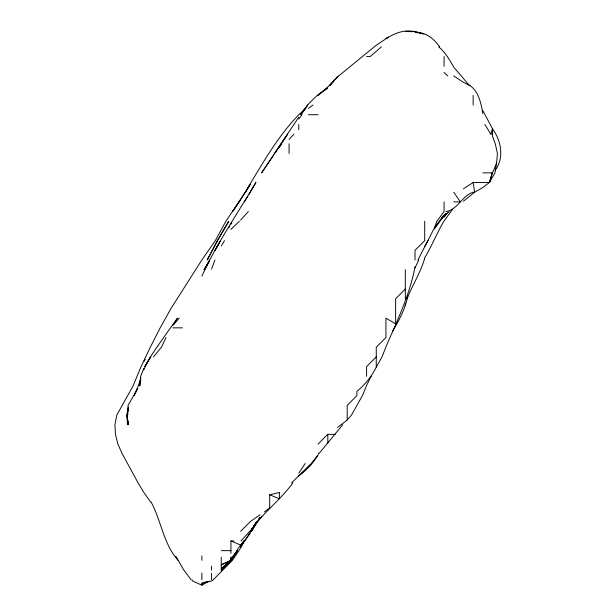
<?xml version="1.0" encoding="UTF-8"?>
<svg xmlns="http://www.w3.org/2000/svg" width="616" height="616" viewBox="0 0 616 616"><rect width="100%" height="100%" fill="white"/><g stroke="black" fill="none" stroke-linecap="round" stroke-linejoin="round"><path stroke-width="0.92" d="M463.455 201.201L474.651 192.207L482.828 187.51L489.435 182.521L494.956 172.834L496.596 163.148L497.412 153.461L495.279 143.774L492.515 136.321L492.515 128.79L482.828 110.634M127.789 421.198L127.45 424.717L126.965 415.03L128.405 424.717L126.727 415.03L128.428 407.107M127.828 413.267L127.604 415.03L128.082 405.343L137.753 388.48M128.043 411.503L128.475 407.985M230.946 556.903L230.461 560.344L237.66 550.658M140.818 379.803L139.74 385.97L140.694 376.276L143.759 368.376M407.753 296.134C405.274 308.662 399.245 320.235 392.654 331.069M463.455 188.796L473.142 182.521L489.435 182.521L492.122 172.834M415.015 266.867C409.725 294.979 397.112 320.813 385.947 346.885L381.997 356.903L376.26 367.151C371.633 376.507 364.98 384.761 356.887 391.337L356.887 395.657L347.201 405.343L347.201 420.035L337.514 427.45M489.435 182.521L492.515 172.834L496.596 163.148M140.856 378.039L138.269 385.97L134.065 395.657L136.598 390.814M492.515 134.088L490.79 134.088L492.515 128.79C501.108 140.564 504.566 158.135 495.056 170.416M211.573 269.092L214.938 260.029M143.759 369.962C148.425 358.42 156.218 348.456 163.132 338.199L177.454 318.149L174.367 322.93M407.007 298.775C412.481 285.062 420.62 272.541 424.701 258.243M201.879 276.145C215.238 246.716 233.341 219.804 250.027 192.207L255.902 182.521L248.825 194.633M150.735 502.217L143.759 492.33L138.069 482.844L122.245 453.784L117.872 444.09L115.477 434.403L114.915 424.717L116.824 415.03L133.064 385.97L141.064 366.589L150.319 347.216L160.191 327.843L171.025 308.462L201.802 260.029L215.338 240.648L225.864 221.275L245.522 192.207L250.319 184.238L245.507 192.207M415.015 267.898L418.695 260.029M165.981 337.53L161.446 347.216L153.446 356.903M371.163 376.276L366.574 385.439L362.424 395.657L351.505 415.03L347.201 420.035M204.72 269.716L209.671 260.029L204.011 269.716L209.656 260.83M417.918 260.029L434.388 227.92L436.852 221.275L444.074 211.588L444.074 201.902M221.706 233.479L228.682 221.275L217.309 240.648L207.222 260.029L217.548 240.648M240.633 545.329L241.426 543.874M260.014 517.579L251.69 531.285M145.037 366.589L150.658 356.903L144.652 366.589M218.01 239.855L221.26 234.319M251.474 531.285L253.854 527.25M254.808 525.633L256.233 523.207M424.701 246.354L428.058 240.648M241.988 543.25L240.633 545.53L241.534 543.997M424.701 257.788C431.693 245.961 436.96 233.202 443.828 221.275L452.683 209.255M244.398 201.902L247.84 196.25M221.26 246L224.532 240.648M231.231 560.344L237.237 550.658L230.946 560.344M250.319 530.761L240.995 540.971M228.59 227.935L229.537 226.426M250.943 531.285L256.98 521.598L253.677 526.164M250.319 532.178L244.768 540.971L240.633 545.037L236.598 550.658M273.866 154.862L261.623 172.834L298.76 117.209M143.759 361.623L145.284 359.267M240.633 199.499L232.563 211.588C254.693 179.325 271.132 143.097 298.76 114.784L305.705 108.377M230.946 224.162L231.885 222.715M434.388 228.998L443.505 216.239M281.266 143.774L287.672 134.088L274.49 153.461M317.633 455.155C313.205 463.725 306.214 470.108 298.76 475.952M281.173 144.444L278.386 148.541M298.76 473.157L305.22 463.471M301.401 113.96L308.447 104.027L317.232 95.334L327.82 87.849L322.607 91.876M253.492 526.164L255.609 523.123M279.387 146.985L281.173 144.413M301.409 113.96L307.677 105.02L300.346 114.707M275.406 152.76L276.9 150.65M232.04 558.404L237.514 550.658L232.04 558.389M251.436 529.421L252.56 527.85M253.677 526.287L257.026 521.598L250.319 531.285C262.3 513.267 280.218 500.338 292.923 482.844M237.137 550.658L230.946 559.159L237.322 550.658M446.6 213.66L444.074 217.117L447.185 212.967M298.76 119.096L301.971 114.707M250.319 533.094L244.483 540.971L238.977 550.658L232.425 560.344L213.321 579.725L211.573 581.027L201.879 583.298L201.879 585.2L192.192 580.819L192.192 579.725M436.575 224.909L443.482 216.193M342.758 424.717L318.826 453.784M240.633 545.206L243.913 540.971L240.633 545.037L230.946 540.971L230.946 553.422M253.6 526.518L261.685 516.193M434.388 228.012L444.074 215.184L442.765 216.539M318.133 455.055L311.234 463.471L291.607 482.844M258.843 518.811L260.014 517.417M172.819 325.533L179.271 318.149M333.903 80.858L329.691 85.647L333.903 80.989M335.104 79.487L338.377 75.961M335.104 79.657L337.514 76.992L327.82 86.918L318.133 95.334L321.113 93.031M240.633 220.112L248.34 211.588M289.073 139.447L293.955 134.088M301.925 473.157L303.703 471.225M446.446 213.506L444.074 216.07L446.477 213.506M230.669 560.344L221.26 570.016L230.677 560.344L221.26 568.73L230.769 560.344L221.26 564.841L230.946 560.637M318.133 444.09L327.596 434.403M405.32 289.089L395.634 298.775L395.634 323.916L385.947 318.149L385.947 337.53L376.26 347.216L376.26 367.151M376.26 356.903L366.574 366.589L366.574 376.276M240.633 531.285L250.319 521.598L260.014 514.814M230.946 229.383L239.339 221.275M441.464 218.195L449.28 211.588M381.358 46.893L370.178 56.58L366.574 56.58M338.661 75.961L376.26 45.207L388.365 37.206L385.947 38.6C394.348 33.526 404.181 29.183 414.129 31.686M308.447 108.439L312.943 105.02M264.349 511.904L269.7 507.877L269.7 494.779L279.225 492.531M201.879 585.2L209.147 581.088M445.976 211.588C457.996 209.586 461.777 195.834 473.142 192.207L474.651 192.207L473.142 182.521M201.879 583.298L206.283 581.673M482.828 113.475C481.104 103.565 478.801 91.738 470.07 85.647L469.507 85.647L453.761 67.175C449.588 59.821 445.383 52.337 438.731 46.893M308.447 114.707L318.133 114.707M482.828 172.834L492.515 172.834M453.761 201.902L460.383 201.902L453.761 192.207M172.819 327.843L182.505 327.843M318.133 453.784L318.557 453.784M230.946 540.971L234.003 540.971M221.26 550.658L230.946 550.658M335.273 434.403L327.82 434.28L327.82 443.081M413.251 31.716L405.32 31.478L415.015 31.354L423.816 34.157M417.656 32.894L415.015 32.317C425.548 31.855 433.949 38.677 439.632 46.893M419.419 33.279L421.175 33.664M269.7 494.779L279.387 498.814L279.387 492.469M470.07 85.647L463.455 82.352L453.761 75.961M444.074 72.488L447.832 75.961M191.099 579.725L183.814 570.031L175.891 556.31M178.078 560.344C163.394 543.805 161.33 521.044 151.205 502.217M484.83 124.394L490.79 134.088M473.142 95.334L473.142 105.02M444.074 56.58L444.074 66.274M424.701 221.275L424.701 240.648L415.015 250.335L415.015 260.029M405.32 269.716L405.32 298.775M405.32 303.919L405.32 305.628M298.76 124.394L298.76 129.737M289.073 143.774L289.073 153.461M221.26 557.187L221.26 570.678M211.573 566.227L211.573 570.208M211.573 573.134L211.573 579.725M201.879 555.894L201.879 560.344M201.879 572.957L201.879 579.725M244.105 540.971L240.633 547.301L244.105 540.971M220.559 240.648L215.03 250.335L220.597 240.648M446.076 213.552L444.744 214.861L446.092 213.552"/></g></svg>
